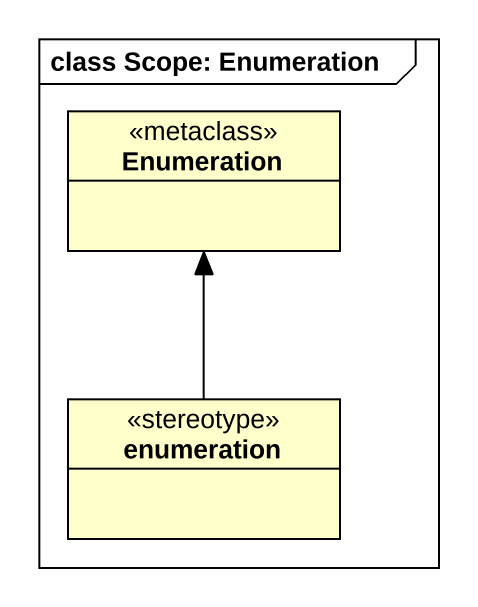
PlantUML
@startuml
mainframe class Scope: Enumeration
hide circle
hide empty members
class Enumeration <<metaclass>>
class enumeration <<stereotype>>
enumeration -up-> Enumeration
@enduml
